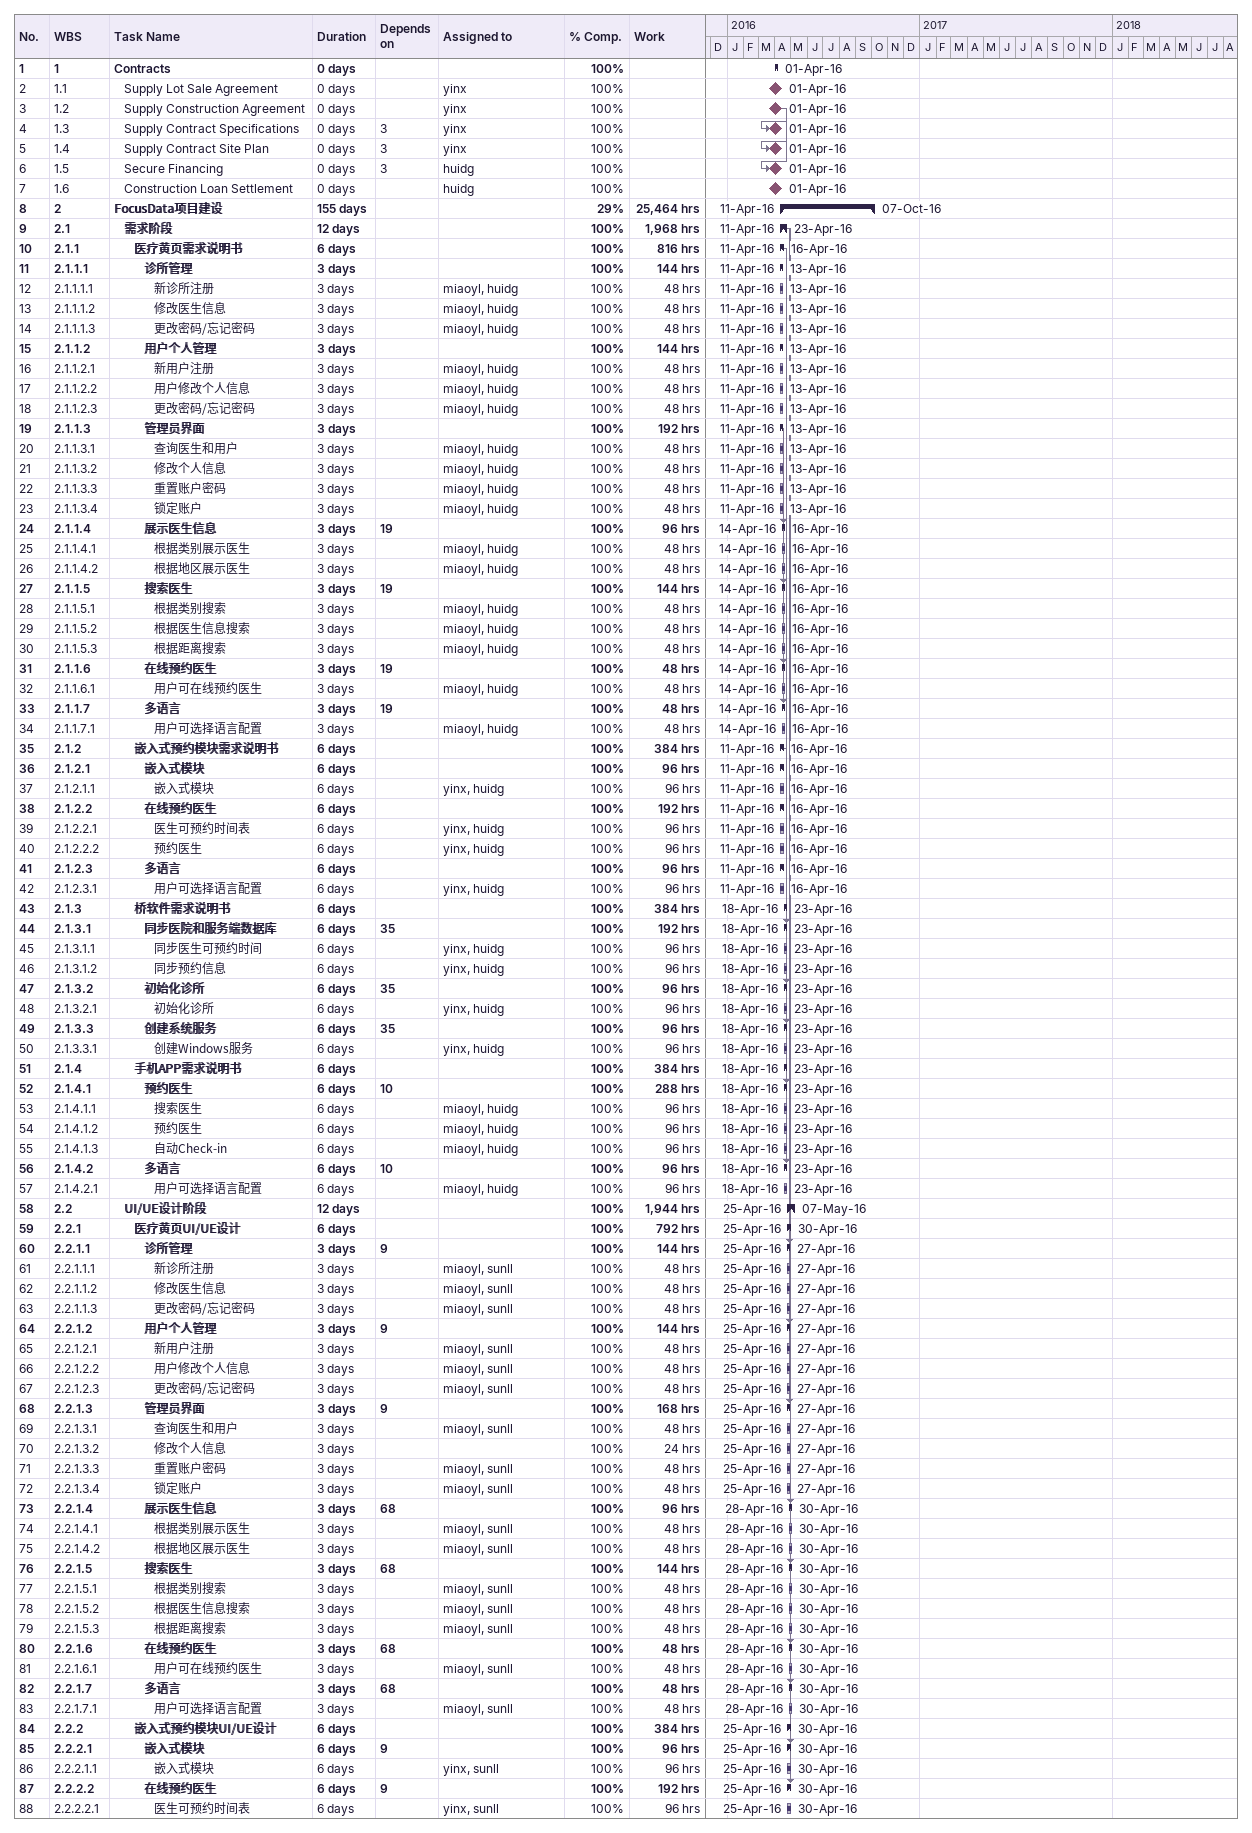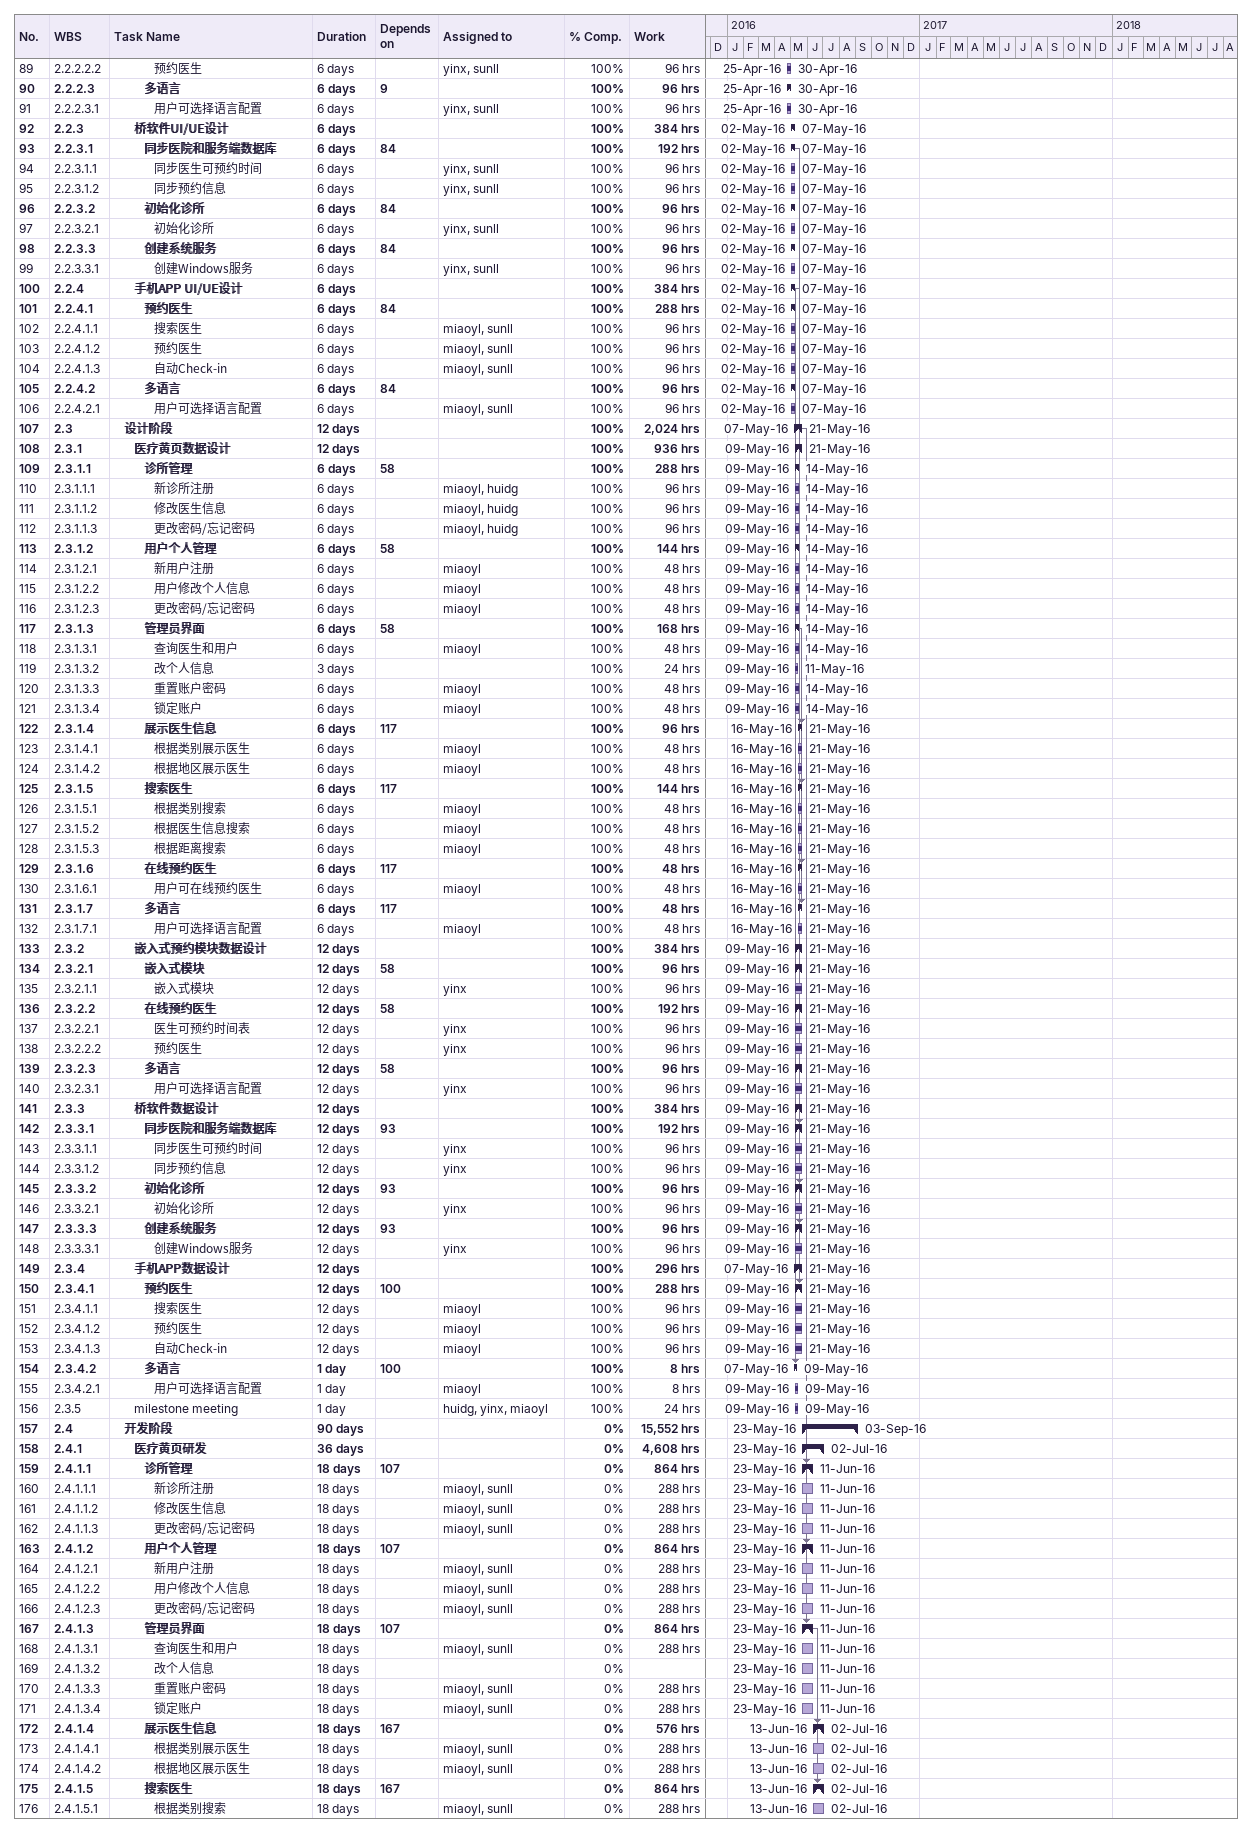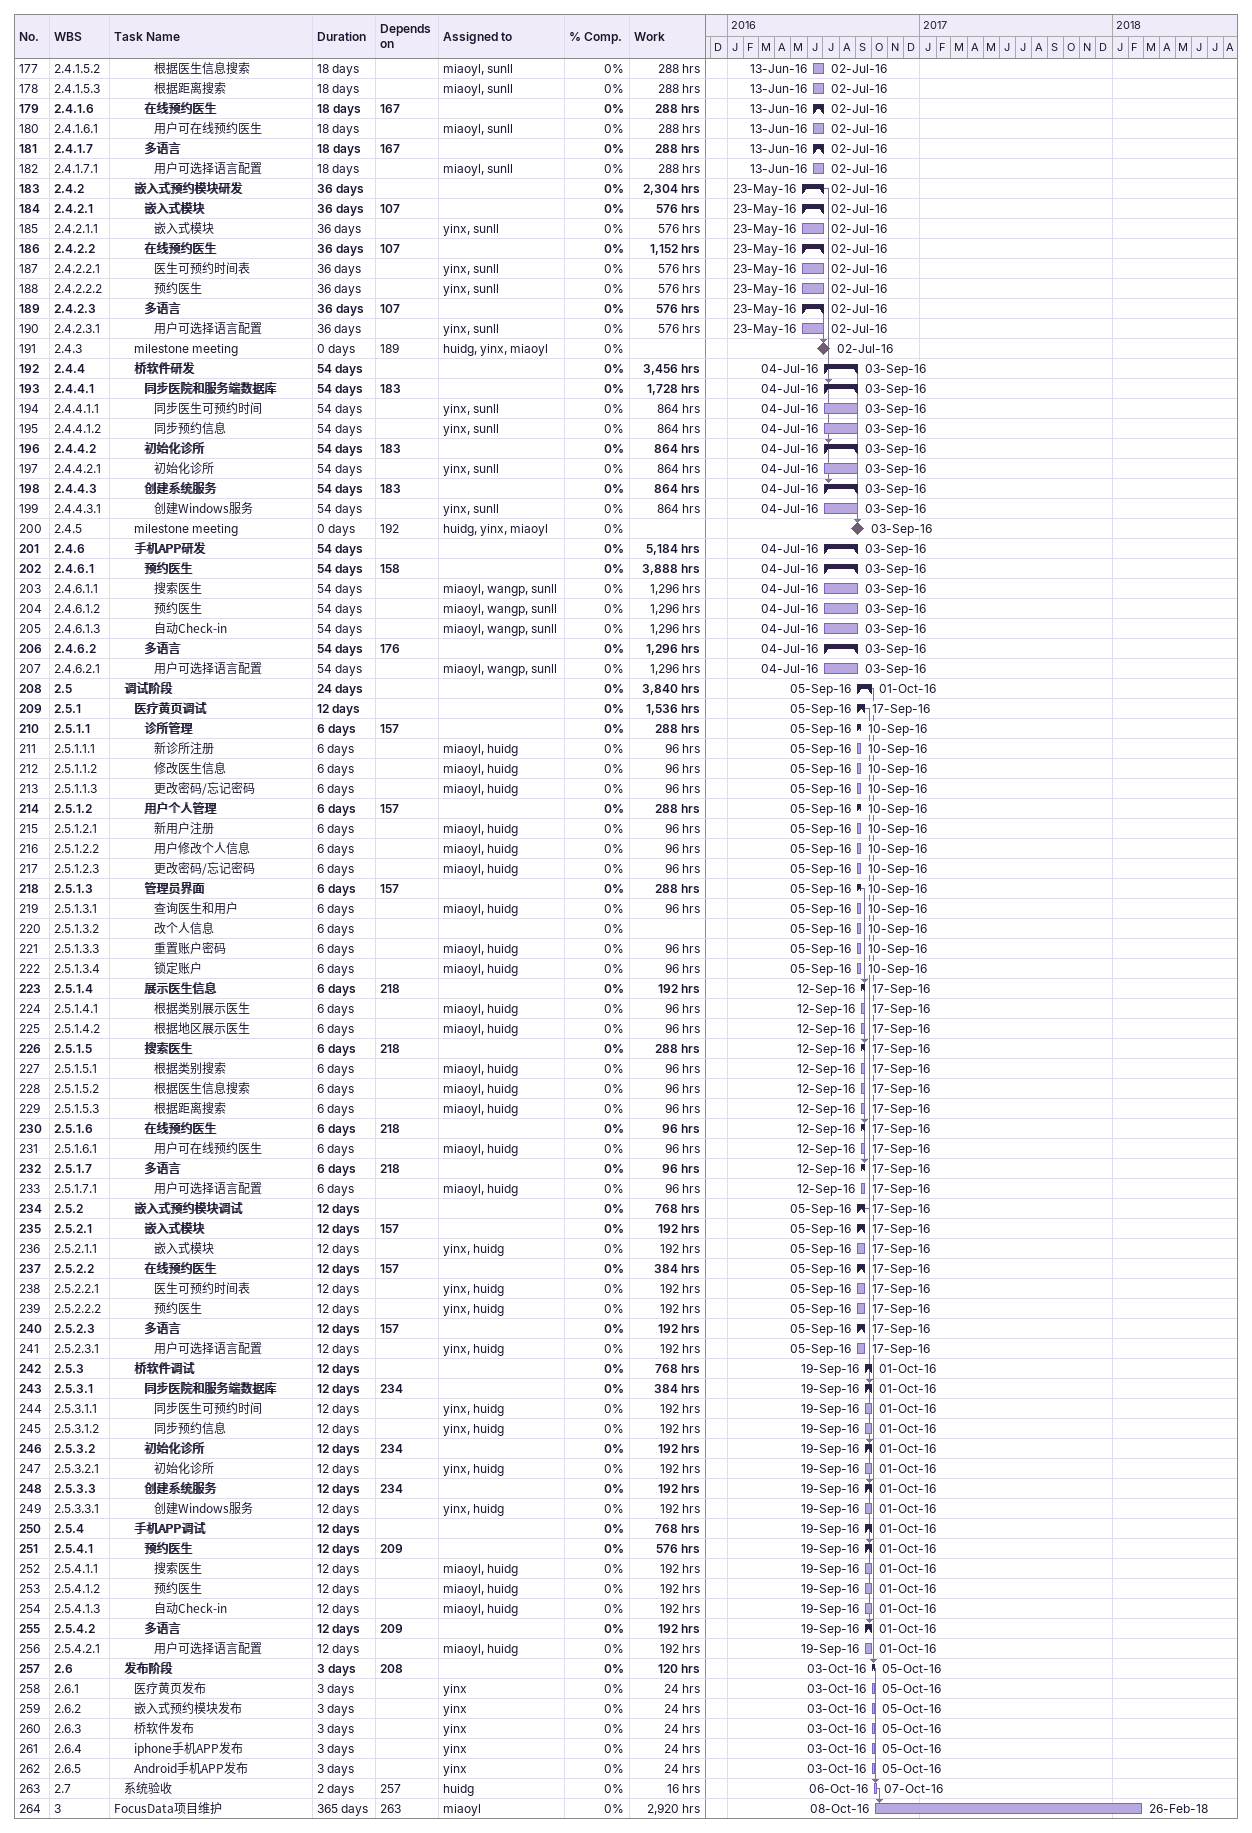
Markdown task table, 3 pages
| ID | WBS | Task | Duration | Start | Finish | Predecessors | Resources | % complete | Work (h) |
|---|---|---|---|---|---|---|---|---|---|
| 1 | 1 | **Contracts** | 0d | 2016-04-01 | 2016-04-01 |  |  | 100 |  |
| 2 | 1.1 | Supply Lot Sale Agreement | 0d | 2016-04-01 | 2016-04-01 |  | yinx | 100 |  |
| 3 | 1.2 | Supply Construction Agreement | 0d | 2016-04-01 | 2016-04-01 |  | yinx | 100 |  |
| 4 | 1.3 | Supply Contract Specifications | 0d | 2016-04-01 | 2016-04-01 | 3 | yinx | 100 |  |
| 5 | 1.4 | Supply Contract Site Plan | 0d | 2016-04-01 | 2016-04-01 | 3 | yinx | 100 |  |
| 6 | 1.5 | Secure Financing | 0d | 2016-04-01 | 2016-04-01 | 3 | huidg | 100 |  |
| 7 | 1.6 | Construction Loan Settlement | 0d | 2016-04-01 | 2016-04-01 |  | huidg | 100 |  |
| 8 | 2 | **FocusData项目建设** | 155d | 2016-04-11 | 2016-10-07 |  |  | 29 | 25464 |
| 9 | 2.1 | **需求阶段** | 12d | 2016-04-11 | 2016-04-23 |  |  | 100 | 1968 |
| 10 | 2.1.1 | **医疗黄页需求说明书** | 6d | 2016-04-11 | 2016-04-16 |  |  | 100 | 816 |
| 11 | 2.1.1.1 | **诊所管理** | 3d | 2016-04-11 | 2016-04-13 |  |  | 100 | 144 |
| 12 | 2.1.1.1.1 | 新诊所注册 | 3d | 2016-04-11 | 2016-04-13 |  | miaoyl, huidg | 100 | 48 |
| 13 | 2.1.1.1.2 | 修改医生信息 | 3d | 2016-04-11 | 2016-04-13 |  | miaoyl, huidg | 100 | 48 |
| 14 | 2.1.1.1.3 | 更改密码/忘记密码 | 3d | 2016-04-11 | 2016-04-13 |  | miaoyl, huidg | 100 | 48 |
| 15 | 2.1.1.2 | **用户个人管理** | 3d | 2016-04-11 | 2016-04-13 |  |  | 100 | 144 |
| 16 | 2.1.1.2.1 | 新用户注册 | 3d | 2016-04-11 | 2016-04-13 |  | miaoyl, huidg | 100 | 48 |
| 17 | 2.1.1.2.2 | 用户修改个人信息 | 3d | 2016-04-11 | 2016-04-13 |  | miaoyl, huidg | 100 | 48 |
| 18 | 2.1.1.2.3 | 更改密码/忘记密码 | 3d | 2016-04-11 | 2016-04-13 |  | miaoyl, huidg | 100 | 48 |
| 19 | 2.1.1.3 | **管理员界面** | 3d | 2016-04-11 | 2016-04-13 |  |  | 100 | 192 |
| 20 | 2.1.1.3.1 | 查询医生和用户 | 3d | 2016-04-11 | 2016-04-13 |  | miaoyl, huidg | 100 | 48 |
| 21 | 2.1.1.3.2 | 修改个人信息 | 3d | 2016-04-11 | 2016-04-13 |  | miaoyl, huidg | 100 | 48 |
| 22 | 2.1.1.3.3 | 重置账户密码 | 3d | 2016-04-11 | 2016-04-13 |  | miaoyl, huidg | 100 | 48 |
| 23 | 2.1.1.3.4 | 锁定账户 | 3d | 2016-04-11 | 2016-04-13 |  | miaoyl, huidg | 100 | 48 |
| 24 | 2.1.1.4 | **展示医生信息** | 3d | 2016-04-14 | 2016-04-16 | 19 |  | 100 | 96 |
| 25 | 2.1.1.4.1 | 根据类别展示医生 | 3d | 2016-04-14 | 2016-04-16 |  | miaoyl, huidg | 100 | 48 |
| 26 | 2.1.1.4.2 | 根据地区展示医生 | 3d | 2016-04-14 | 2016-04-16 |  | miaoyl, huidg | 100 | 48 |
| 27 | 2.1.1.5 | **搜索医生** | 3d | 2016-04-14 | 2016-04-16 | 19 |  | 100 | 144 |
| 28 | 2.1.1.5.1 | 根据类别搜索 | 3d | 2016-04-14 | 2016-04-16 |  | miaoyl, huidg | 100 | 48 |
| 29 | 2.1.1.5.2 | 根据医生信息搜索 | 3d | 2016-04-14 | 2016-04-16 |  | miaoyl, huidg | 100 | 48 |
| 30 | 2.1.1.5.3 | 根据距离搜索 | 3d | 2016-04-14 | 2016-04-16 |  | miaoyl, huidg | 100 | 48 |
| 31 | 2.1.1.6 | **在线预约医生** | 3d | 2016-04-14 | 2016-04-16 | 19 |  | 100 | 48 |
| 32 | 2.1.1.6.1 | 用户可在线预约医生 | 3d | 2016-04-14 | 2016-04-16 |  | miaoyl, huidg | 100 | 48 |
| 33 | 2.1.1.7 | **多语言** | 3d | 2016-04-14 | 2016-04-16 | 19 |  | 100 | 48 |
| 34 | 2.1.1.7.1 | 用户可选择语言配置 | 3d | 2016-04-14 | 2016-04-16 |  | miaoyl, huidg | 100 | 48 |
| 35 | 2.1.2 | **嵌入式预约模块需求说明书** | 6d | 2016-04-11 | 2016-04-16 |  |  | 100 | 384 |
| 36 | 2.1.2.1 | **嵌入式模块** | 6d | 2016-04-11 | 2016-04-16 |  |  | 100 | 96 |
| 37 | 2.1.2.1.1 | 嵌入式模块 | 6d | 2016-04-11 | 2016-04-16 |  | yinx, huidg | 100 | 96 |
| 38 | 2.1.2.2 | **在线预约医生** | 6d | 2016-04-11 | 2016-04-16 |  |  | 100 | 192 |
| 39 | 2.1.2.2.1 | 医生可预约时间表 | 6d | 2016-04-11 | 2016-04-16 |  | yinx, huidg | 100 | 96 |
| 40 | 2.1.2.2.2 | 预约医生 | 6d | 2016-04-11 | 2016-04-16 |  | yinx, huidg | 100 | 96 |
| 41 | 2.1.2.3 | **多语言** | 6d | 2016-04-11 | 2016-04-16 |  |  | 100 | 96 |
| 42 | 2.1.2.3.1 | 用户可选择语言配置 | 6d | 2016-04-11 | 2016-04-16 |  | yinx, huidg | 100 | 96 |
| 43 | 2.1.3 | **桥软件需求说明书** | 6d | 2016-04-18 | 2016-04-23 |  |  | 100 | 384 |
| 44 | 2.1.3.1 | **同步医院和服务端数据库** | 6d | 2016-04-18 | 2016-04-23 | 35 |  | 100 | 192 |
| 45 | 2.1.3.1.1 | 同步医生可预约时间 | 6d | 2016-04-18 | 2016-04-23 |  | yinx, huidg | 100 | 96 |
| 46 | 2.1.3.1.2 | 同步预约信息 | 6d | 2016-04-18 | 2016-04-23 |  | yinx, huidg | 100 | 96 |
| 47 | 2.1.3.2 | **初始化诊所** | 6d | 2016-04-18 | 2016-04-23 | 35 |  | 100 | 96 |
| 48 | 2.1.3.2.1 | 初始化诊所 | 6d | 2016-04-18 | 2016-04-23 |  | yinx, huidg | 100 | 96 |
| 49 | 2.1.3.3 | **创建系统服务** | 6d | 2016-04-18 | 2016-04-23 | 35 |  | 100 | 96 |
| 50 | 2.1.3.3.1 | 创建Windows服务 | 6d | 2016-04-18 | 2016-04-23 |  | yinx, huidg | 100 | 96 |
| 51 | 2.1.4 | **手机APP需求说明书** | 6d | 2016-04-18 | 2016-04-23 |  |  | 100 | 384 |
| 52 | 2.1.4.1 | **预约医生** | 6d | 2016-04-18 | 2016-04-23 | 10 |  | 100 | 288 |
| 53 | 2.1.4.1.1 | 搜索医生 | 6d | 2016-04-18 | 2016-04-23 |  | miaoyl, huidg | 100 | 96 |
| 54 | 2.1.4.1.2 | 预约医生 | 6d | 2016-04-18 | 2016-04-23 |  | miaoyl, huidg | 100 | 96 |
| 55 | 2.1.4.1.3 | 自动Check-in | 6d | 2016-04-18 | 2016-04-23 |  | miaoyl, huidg | 100 | 96 |
| 56 | 2.1.4.2 | **多语言** | 6d | 2016-04-18 | 2016-04-23 | 10 |  | 100 | 96 |
| 57 | 2.1.4.2.1 | 用户可选择语言配置 | 6d | 2016-04-18 | 2016-04-23 |  | miaoyl, huidg | 100 | 96 |
| 58 | 2.2 | **UI/UE设计阶段** | 12d | 2016-04-25 | 2016-05-07 |  |  | 100 | 1944 |
| 59 | 2.2.1 | **医疗黄页UI/UE设计** | 6d | 2016-04-25 | 2016-04-30 |  |  | 100 | 792 |
| 60 | 2.2.1.1 | **诊所管理** | 3d | 2016-04-25 | 2016-04-27 | 9 |  | 100 | 144 |
| 61 | 2.2.1.1.1 | 新诊所注册 | 3d | 2016-04-25 | 2016-04-27 |  | miaoyl, sunll | 100 | 48 |
| 62 | 2.2.1.1.2 | 修改医生信息 | 3d | 2016-04-25 | 2016-04-27 |  | miaoyl, sunll | 100 | 48 |
| 63 | 2.2.1.1.3 | 更改密码/忘记密码 | 3d | 2016-04-25 | 2016-04-27 |  | miaoyl, sunll | 100 | 48 |
| 64 | 2.2.1.2 | **用户个人管理** | 3d | 2016-04-25 | 2016-04-27 | 9 |  | 100 | 144 |
| 65 | 2.2.1.2.1 | 新用户注册 | 3d | 2016-04-25 | 2016-04-27 |  | miaoyl, sunll | 100 | 48 |
| 66 | 2.2.1.2.2 | 用户修改个人信息 | 3d | 2016-04-25 | 2016-04-27 |  | miaoyl, sunll | 100 | 48 |
| 67 | 2.2.1.2.3 | 更改密码/忘记密码 | 3d | 2016-04-25 | 2016-04-27 |  | miaoyl, sunll | 100 | 48 |
| 68 | 2.2.1.3 | **管理员界面** | 3d | 2016-04-25 | 2016-04-27 | 9 |  | 100 | 168 |
| 69 | 2.2.1.3.1 | 查询医生和用户 | 3d | 2016-04-25 | 2016-04-27 |  | miaoyl, sunll | 100 | 48 |
| 70 | 2.2.1.3.2 | 修改个人信息 | 3d | 2016-04-25 | 2016-04-27 |  |  | 100 | 24 |
| 71 | 2.2.1.3.3 | 重置账户密码 | 3d | 2016-04-25 | 2016-04-27 |  | miaoyl, sunll | 100 | 48 |
| 72 | 2.2.1.3.4 | 锁定账户 | 3d | 2016-04-25 | 2016-04-27 |  | miaoyl, sunll | 100 | 48 |
| 73 | 2.2.1.4 | **展示医生信息** | 3d | 2016-04-28 | 2016-04-30 | 68 |  | 100 | 96 |
| 74 | 2.2.1.4.1 | 根据类别展示医生 | 3d | 2016-04-28 | 2016-04-30 |  | miaoyl, sunll | 100 | 48 |
| 75 | 2.2.1.4.2 | 根据地区展示医生 | 3d | 2016-04-28 | 2016-04-30 |  | miaoyl, sunll | 100 | 48 |
| 76 | 2.2.1.5 | **搜索医生** | 3d | 2016-04-28 | 2016-04-30 | 68 |  | 100 | 144 |
| 77 | 2.2.1.5.1 | 根据类别搜索 | 3d | 2016-04-28 | 2016-04-30 |  | miaoyl, sunll | 100 | 48 |
| 78 | 2.2.1.5.2 | 根据医生信息搜索 | 3d | 2016-04-28 | 2016-04-30 |  | miaoyl, sunll | 100 | 48 |
| 79 | 2.2.1.5.3 | 根据距离搜索 | 3d | 2016-04-28 | 2016-04-30 |  | miaoyl, sunll | 100 | 48 |
| 80 | 2.2.1.6 | **在线预约医生** | 3d | 2016-04-28 | 2016-04-30 | 68 |  | 100 | 48 |
| 81 | 2.2.1.6.1 | 用户可在线预约医生 | 3d | 2016-04-28 | 2016-04-30 |  | miaoyl, sunll | 100 | 48 |
| 82 | 2.2.1.7 | **多语言** | 3d | 2016-04-28 | 2016-04-30 | 68 |  | 100 | 48 |
| 83 | 2.2.1.7.1 | 用户可选择语言配置 | 3d | 2016-04-28 | 2016-04-30 |  | miaoyl, sunll | 100 | 48 |
| 84 | 2.2.2 | **嵌入式预约模块UI/UE设计** | 6d | 2016-04-25 | 2016-04-30 |  |  | 100 | 384 |
| 85 | 2.2.2.1 | **嵌入式模块** | 6d | 2016-04-25 | 2016-04-30 | 9 |  | 100 | 96 |
| 86 | 2.2.2.1.1 | 嵌入式模块 | 6d | 2016-04-25 | 2016-04-30 |  | yinx, sunll | 100 | 96 |
| 87 | 2.2.2.2 | **在线预约医生** | 6d | 2016-04-25 | 2016-04-30 | 9 |  | 100 | 192 |
| 88 | 2.2.2.2.1 | 医生可预约时间表 | 6d | 2016-04-25 | 2016-04-30 |  | yinx, sunll | 100 | 96 |
| 89 | 2.2.2.2.2 | 预约医生 | 6d | 2016-04-25 | 2016-04-30 |  | yinx, sunll | 100 | 96 |
| 90 | 2.2.2.3 | **多语言** | 6d | 2016-04-25 | 2016-04-30 | 9 |  | 100 | 96 |
| 91 | 2.2.2.3.1 | 用户可选择语言配置 | 6d | 2016-04-25 | 2016-04-30 |  | yinx, sunll | 100 | 96 |
| 92 | 2.2.3 | **桥软件UI/UE设计** | 6d | 2016-05-02 | 2016-05-07 |  |  | 100 | 384 |
| 93 | 2.2.3.1 | **同步医院和服务端数据库** | 6d | 2016-05-02 | 2016-05-07 | 84 |  | 100 | 192 |
| 94 | 2.2.3.1.1 | 同步医生可预约时间 | 6d | 2016-05-02 | 2016-05-07 |  | yinx, sunll | 100 | 96 |
| 95 | 2.2.3.1.2 | 同步预约信息 | 6d | 2016-05-02 | 2016-05-07 |  | yinx, sunll | 100 | 96 |
| 96 | 2.2.3.2 | **初始化诊所** | 6d | 2016-05-02 | 2016-05-07 | 84 |  | 100 | 96 |
| 97 | 2.2.3.2.1 | 初始化诊所 | 6d | 2016-05-02 | 2016-05-07 |  | yinx, sunll | 100 | 96 |
| 98 | 2.2.3.3 | **创建系统服务** | 6d | 2016-05-02 | 2016-05-07 | 84 |  | 100 | 96 |
| 99 | 2.2.3.3.1 | 创建Windows服务 | 6d | 2016-05-02 | 2016-05-07 |  | yinx, sunll | 100 | 96 |
| 100 | 2.2.4 | **手机APP UI/UE设计** | 6d | 2016-05-02 | 2016-05-07 |  |  | 100 | 384 |
| 101 | 2.2.4.1 | **预约医生** | 6d | 2016-05-02 | 2016-05-07 | 84 |  | 100 | 288 |
| 102 | 2.2.4.1.1 | 搜索医生 | 6d | 2016-05-02 | 2016-05-07 |  | miaoyl, sunll | 100 | 96 |
| 103 | 2.2.4.1.2 | 预约医生 | 6d | 2016-05-02 | 2016-05-07 |  | miaoyl, sunll | 100 | 96 |
| 104 | 2.2.4.1.3 | 自动Check-in | 6d | 2016-05-02 | 2016-05-07 |  | miaoyl, sunll | 100 | 96 |
| 105 | 2.2.4.2 | **多语言** | 6d | 2016-05-02 | 2016-05-07 | 84 |  | 100 | 96 |
| 106 | 2.2.4.2.1 | 用户可选择语言配置 | 6d | 2016-05-02 | 2016-05-07 |  | miaoyl, sunll | 100 | 96 |
| 107 | 2.3 | **设计阶段** | 12d | 2016-05-07 | 2016-05-21 |  |  | 100 | 2024 |
| 108 | 2.3.1 | **医疗黄页数据设计** | 12d | 2016-05-09 | 2016-05-21 |  |  | 100 | 936 |
| 109 | 2.3.1.1 | **诊所管理** | 6d | 2016-05-09 | 2016-05-14 | 58 |  | 100 | 288 |
| 110 | 2.3.1.1.1 | 新诊所注册 | 6d | 2016-05-09 | 2016-05-14 |  | miaoyl, huidg | 100 | 96 |
| 111 | 2.3.1.1.2 | 修改医生信息 | 6d | 2016-05-09 | 2016-05-14 |  | miaoyl, huidg | 100 | 96 |
| 112 | 2.3.1.1.3 | 更改密码/忘记密码 | 6d | 2016-05-09 | 2016-05-14 |  | miaoyl, huidg | 100 | 96 |
| 113 | 2.3.1.2 | **用户个人管理** | 6d | 2016-05-09 | 2016-05-14 | 58 |  | 100 | 144 |
| 114 | 2.3.1.2.1 | 新用户注册 | 6d | 2016-05-09 | 2016-05-14 |  | miaoyl | 100 | 48 |
| 115 | 2.3.1.2.2 | 用户修改个人信息 | 6d | 2016-05-09 | 2016-05-14 |  | miaoyl | 100 | 48 |
| 116 | 2.3.1.2.3 | 更改密码/忘记密码 | 6d | 2016-05-09 | 2016-05-14 |  | miaoyl | 100 | 48 |
| 117 | 2.3.1.3 | **管理员界面** | 6d | 2016-05-09 | 2016-05-14 | 58 |  | 100 | 168 |
| 118 | 2.3.1.3.1 | 查询医生和用户 | 6d | 2016-05-09 | 2016-05-14 |  | miaoyl | 100 | 48 |
| 119 | 2.3.1.3.2 | 改个人信息 | 3d | 2016-05-09 | 2016-05-11 |  |  | 100 | 24 |
| 120 | 2.3.1.3.3 | 重置账户密码 | 6d | 2016-05-09 | 2016-05-14 |  | miaoyl | 100 | 48 |
| 121 | 2.3.1.3.4 | 锁定账户 | 6d | 2016-05-09 | 2016-05-14 |  | miaoyl | 100 | 48 |
| 122 | 2.3.1.4 | **展示医生信息** | 6d | 2016-05-16 | 2016-05-21 | 117 |  | 100 | 96 |
| 123 | 2.3.1.4.1 | 根据类别展示医生 | 6d | 2016-05-16 | 2016-05-21 |  | miaoyl | 100 | 48 |
| 124 | 2.3.1.4.2 | 根据地区展示医生 | 6d | 2016-05-16 | 2016-05-21 |  | miaoyl | 100 | 48 |
| 125 | 2.3.1.5 | **搜索医生** | 6d | 2016-05-16 | 2016-05-21 | 117 |  | 100 | 144 |
| 126 | 2.3.1.5.1 | 根据类别搜索 | 6d | 2016-05-16 | 2016-05-21 |  | miaoyl | 100 | 48 |
| 127 | 2.3.1.5.2 | 根据医生信息搜索 | 6d | 2016-05-16 | 2016-05-21 |  | miaoyl | 100 | 48 |
| 128 | 2.3.1.5.3 | 根据距离搜索 | 6d | 2016-05-16 | 2016-05-21 |  | miaoyl | 100 | 48 |
| 129 | 2.3.1.6 | **在线预约医生** | 6d | 2016-05-16 | 2016-05-21 | 117 |  | 100 | 48 |
| 130 | 2.3.1.6.1 | 用户可在线预约医生 | 6d | 2016-05-16 | 2016-05-21 |  | miaoyl | 100 | 48 |
| 131 | 2.3.1.7 | **多语言** | 6d | 2016-05-16 | 2016-05-21 | 117 |  | 100 | 48 |
| 132 | 2.3.1.7.1 | 用户可选择语言配置 | 6d | 2016-05-16 | 2016-05-21 |  | miaoyl | 100 | 48 |
| 133 | 2.3.2 | **嵌入式预约模块数据设计** | 12d | 2016-05-09 | 2016-05-21 |  |  | 100 | 384 |
| 134 | 2.3.2.1 | **嵌入式模块** | 12d | 2016-05-09 | 2016-05-21 | 58 |  | 100 | 96 |
| 135 | 2.3.2.1.1 | 嵌入式模块 | 12d | 2016-05-09 | 2016-05-21 |  | yinx | 100 | 96 |
| 136 | 2.3.2.2 | **在线预约医生** | 12d | 2016-05-09 | 2016-05-21 | 58 |  | 100 | 192 |
| 137 | 2.3.2.2.1 | 医生可预约时间表 | 12d | 2016-05-09 | 2016-05-21 |  | yinx | 100 | 96 |
| 138 | 2.3.2.2.2 | 预约医生 | 12d | 2016-05-09 | 2016-05-21 |  | yinx | 100 | 96 |
| 139 | 2.3.2.3 | **多语言** | 12d | 2016-05-09 | 2016-05-21 | 58 |  | 100 | 96 |
| 140 | 2.3.2.3.1 | 用户可选择语言配置 | 12d | 2016-05-09 | 2016-05-21 |  | yinx | 100 | 96 |
| 141 | 2.3.3 | **桥软件数据设计** | 12d | 2016-05-09 | 2016-05-21 |  |  | 100 | 384 |
| 142 | 2.3.3.1 | **同步医院和服务端数据库** | 12d | 2016-05-09 | 2016-05-21 | 93 |  | 100 | 192 |
| 143 | 2.3.3.1.1 | 同步医生可预约时间 | 12d | 2016-05-09 | 2016-05-21 |  | yinx | 100 | 96 |
| 144 | 2.3.3.1.2 | 同步预约信息 | 12d | 2016-05-09 | 2016-05-21 |  | yinx | 100 | 96 |
| 145 | 2.3.3.2 | **初始化诊所** | 12d | 2016-05-09 | 2016-05-21 | 93 |  | 100 | 96 |
| 146 | 2.3.3.2.1 | 初始化诊所 | 12d | 2016-05-09 | 2016-05-21 |  | yinx | 100 | 96 |
| 147 | 2.3.3.3 | **创建系统服务** | 12d | 2016-05-09 | 2016-05-21 | 93 |  | 100 | 96 |
| 148 | 2.3.3.3.1 | 创建Windows服务 | 12d | 2016-05-09 | 2016-05-21 |  | yinx | 100 | 96 |
| 149 | 2.3.4 | **手机APP数据设计** | 12d | 2016-05-07 | 2016-05-21 |  |  | 100 | 296 |
| 150 | 2.3.4.1 | **预约医生** | 12d | 2016-05-09 | 2016-05-21 | 100 |  | 100 | 288 |
| 151 | 2.3.4.1.1 | 搜索医生 | 12d | 2016-05-09 | 2016-05-21 |  | miaoyl | 100 | 96 |
| 152 | 2.3.4.1.2 | 预约医生 | 12d | 2016-05-09 | 2016-05-21 |  | miaoyl | 100 | 96 |
| 153 | 2.3.4.1.3 | 自动Check-in | 12d | 2016-05-09 | 2016-05-21 |  | miaoyl | 100 | 96 |
| 154 | 2.3.4.2 | **多语言** | 1d | 2016-05-07 | 2016-05-09 | 100 |  | 100 | 8 |
| 155 | 2.3.4.2.1 | 用户可选择语言配置 | 1d | 2016-05-09 | 2016-05-09 |  | miaoyl | 100 | 8 |
| 156 | 2.3.5 | milestone meeting | 1d | 2016-05-09 | 2016-05-09 |  | huidg, yinx, miaoyl | 100 | 24 |
| 157 | 2.4 | **开发阶段** | 90d | 2016-05-23 | 2016-09-03 |  |  | 0 | 15552 |
| 158 | 2.4.1 | **医疗黄页研发** | 36d | 2016-05-23 | 2016-07-02 |  |  | 0 | 4608 |
| 159 | 2.4.1.1 | **诊所管理** | 18d | 2016-05-23 | 2016-06-11 | 107 |  | 0 | 864 |
| 160 | 2.4.1.1.1 | 新诊所注册 | 18d | 2016-05-23 | 2016-06-11 |  | miaoyl, sunll | 0 | 288 |
| 161 | 2.4.1.1.2 | 修改医生信息 | 18d | 2016-05-23 | 2016-06-11 |  | miaoyl, sunll | 0 | 288 |
| 162 | 2.4.1.1.3 | 更改密码/忘记密码 | 18d | 2016-05-23 | 2016-06-11 |  | miaoyl, sunll | 0 | 288 |
| 163 | 2.4.1.2 | **用户个人管理** | 18d | 2016-05-23 | 2016-06-11 | 107 |  | 0 | 864 |
| 164 | 2.4.1.2.1 | 新用户注册 | 18d | 2016-05-23 | 2016-06-11 |  | miaoyl, sunll | 0 | 288 |
| 165 | 2.4.1.2.2 | 用户修改个人信息 | 18d | 2016-05-23 | 2016-06-11 |  | miaoyl, sunll | 0 | 288 |
| 166 | 2.4.1.2.3 | 更改密码/忘记密码 | 18d | 2016-05-23 | 2016-06-11 |  | miaoyl, sunll | 0 | 288 |
| 167 | 2.4.1.3 | **管理员界面** | 18d | 2016-05-23 | 2016-06-11 | 107 |  | 0 | 864 |
| 168 | 2.4.1.3.1 | 查询医生和用户 | 18d | 2016-05-23 | 2016-06-11 |  | miaoyl, sunll | 0 | 288 |
| 169 | 2.4.1.3.2 | 改个人信息 | 18d | 2016-05-23 | 2016-06-11 |  |  | 0 |  |
| 170 | 2.4.1.3.3 | 重置账户密码 | 18d | 2016-05-23 | 2016-06-11 |  | miaoyl, sunll | 0 | 288 |
| 171 | 2.4.1.3.4 | 锁定账户 | 18d | 2016-05-23 | 2016-06-11 |  | miaoyl, sunll | 0 | 288 |
| 172 | 2.4.1.4 | **展示医生信息** | 18d | 2016-06-13 | 2016-07-02 | 167 |  | 0 | 576 |
| 173 | 2.4.1.4.1 | 根据类别展示医生 | 18d | 2016-06-13 | 2016-07-02 |  | miaoyl, sunll | 0 | 288 |
| 174 | 2.4.1.4.2 | 根据地区展示医生 | 18d | 2016-06-13 | 2016-07-02 |  | miaoyl, sunll | 0 | 288 |
| 175 | 2.4.1.5 | **搜索医生** | 18d | 2016-06-13 | 2016-07-02 | 167 |  | 0 | 864 |
| 176 | 2.4.1.5.1 | 根据类别搜索 | 18d | 2016-06-13 | 2016-07-02 |  | miaoyl, sunll | 0 | 288 |
| 177 | 2.4.1.5.2 | 根据医生信息搜索 | 18d | 2016-06-13 | 2016-07-02 |  | miaoyl, sunll | 0 | 288 |
| 178 | 2.4.1.5.3 | 根据距离搜索 | 18d | 2016-06-13 | 2016-07-02 |  | miaoyl, sunll | 0 | 288 |
| 179 | 2.4.1.6 | **在线预约医生** | 18d | 2016-06-13 | 2016-07-02 | 167 |  | 0 | 288 |
| 180 | 2.4.1.6.1 | 用户可在线预约医生 | 18d | 2016-06-13 | 2016-07-02 |  | miaoyl, sunll | 0 | 288 |
| 181 | 2.4.1.7 | **多语言** | 18d | 2016-06-13 | 2016-07-02 | 167 |  | 0 | 288 |
| 182 | 2.4.1.7.1 | 用户可选择语言配置 | 18d | 2016-06-13 | 2016-07-02 |  | miaoyl, sunll | 0 | 288 |
| 183 | 2.4.2 | **嵌入式预约模块研发** | 36d | 2016-05-23 | 2016-07-02 |  |  | 0 | 2304 |
| 184 | 2.4.2.1 | **嵌入式模块** | 36d | 2016-05-23 | 2016-07-02 | 107 |  | 0 | 576 |
| 185 | 2.4.2.1.1 | 嵌入式模块 | 36d | 2016-05-23 | 2016-07-02 |  | yinx, sunll | 0 | 576 |
| 186 | 2.4.2.2 | **在线预约医生** | 36d | 2016-05-23 | 2016-07-02 | 107 |  | 0 | 1152 |
| 187 | 2.4.2.2.1 | 医生可预约时间表 | 36d | 2016-05-23 | 2016-07-02 |  | yinx, sunll | 0 | 576 |
| 188 | 2.4.2.2.2 | 预约医生 | 36d | 2016-05-23 | 2016-07-02 |  | yinx, sunll | 0 | 576 |
| 189 | 2.4.2.3 | **多语言** | 36d | 2016-05-23 | 2016-07-02 | 107 |  | 0 | 576 |
| 190 | 2.4.2.3.1 | 用户可选择语言配置 | 36d | 2016-05-23 | 2016-07-02 |  | yinx, sunll | 0 | 576 |
| 191 | 2.4.3 | milestone meeting | 0d | 2016-07-02 | 2016-07-02 | 189 | huidg, yinx, miaoyl | 0 |  |
| 192 | 2.4.4 | **桥软件研发** | 54d | 2016-07-04 | 2016-09-03 |  |  | 0 | 3456 |
| 193 | 2.4.4.1 | **同步医院和服务端数据库** | 54d | 2016-07-04 | 2016-09-03 | 183 |  | 0 | 1728 |
| 194 | 2.4.4.1.1 | 同步医生可预约时间 | 54d | 2016-07-04 | 2016-09-03 |  | yinx, sunll | 0 | 864 |
| 195 | 2.4.4.1.2 | 同步预约信息 | 54d | 2016-07-04 | 2016-09-03 |  | yinx, sunll | 0 | 864 |
| 196 | 2.4.4.2 | **初始化诊所** | 54d | 2016-07-04 | 2016-09-03 | 183 |  | 0 | 864 |
| 197 | 2.4.4.2.1 | 初始化诊所 | 54d | 2016-07-04 | 2016-09-03 |  | yinx, sunll | 0 | 864 |
| 198 | 2.4.4.3 | **创建系统服务** | 54d | 2016-07-04 | 2016-09-03 | 183 |  | 0 | 864 |
| 199 | 2.4.4.3.1 | 创建Windows服务 | 54d | 2016-07-04 | 2016-09-03 |  | yinx, sunll | 0 | 864 |
| 200 | 2.4.5 | milestone meeting | 0d | 2016-09-03 | 2016-09-03 | 192 | huidg, yinx, miaoyl | 0 |  |
| 201 | 2.4.6 | **手机APP研发** | 54d | 2016-07-04 | 2016-09-03 |  |  | 0 | 5184 |
| 202 | 2.4.6.1 | **预约医生** | 54d | 2016-07-04 | 2016-09-03 | 158 |  | 0 | 3888 |
| 203 | 2.4.6.1.1 | 搜索医生 | 54d | 2016-07-04 | 2016-09-03 |  | miaoyl, wangp, sunll | 0 | 1296 |
| 204 | 2.4.6.1.2 | 预约医生 | 54d | 2016-07-04 | 2016-09-03 |  | miaoyl, wangp, sunll | 0 | 1296 |
| 205 | 2.4.6.1.3 | 自动Check-in | 54d | 2016-07-04 | 2016-09-03 |  | miaoyl, wangp, sunll | 0 | 1296 |
| 206 | 2.4.6.2 | **多语言** | 54d | 2016-07-04 | 2016-09-03 | 176 |  | 0 | 1296 |
| 207 | 2.4.6.2.1 | 用户可选择语言配置 | 54d | 2016-07-04 | 2016-09-03 |  | miaoyl, wangp, sunll | 0 | 1296 |
| 208 | 2.5 | **调试阶段** | 24d | 2016-09-05 | 2016-10-01 |  |  | 0 | 3840 |
| 209 | 2.5.1 | **医疗黄页调试** | 12d | 2016-09-05 | 2016-09-17 |  |  | 0 | 1536 |
| 210 | 2.5.1.1 | **诊所管理** | 6d | 2016-09-05 | 2016-09-10 | 157 |  | 0 | 288 |
| 211 | 2.5.1.1.1 | 新诊所注册 | 6d | 2016-09-05 | 2016-09-10 |  | miaoyl, huidg | 0 | 96 |
| 212 | 2.5.1.1.2 | 修改医生信息 | 6d | 2016-09-05 | 2016-09-10 |  | miaoyl, huidg | 0 | 96 |
| 213 | 2.5.1.1.3 | 更改密码/忘记密码 | 6d | 2016-09-05 | 2016-09-10 |  | miaoyl, huidg | 0 | 96 |
| 214 | 2.5.1.2 | **用户个人管理** | 6d | 2016-09-05 | 2016-09-10 | 157 |  | 0 | 288 |
| 215 | 2.5.1.2.1 | 新用户注册 | 6d | 2016-09-05 | 2016-09-10 |  | miaoyl, huidg | 0 | 96 |
| 216 | 2.5.1.2.2 | 用户修改个人信息 | 6d | 2016-09-05 | 2016-09-10 |  | miaoyl, huidg | 0 | 96 |
| 217 | 2.5.1.2.3 | 更改密码/忘记密码 | 6d | 2016-09-05 | 2016-09-10 |  | miaoyl, huidg | 0 | 96 |
| 218 | 2.5.1.3 | **管理员界面** | 6d | 2016-09-05 | 2016-09-10 | 157 |  | 0 | 288 |
| 219 | 2.5.1.3.1 | 查询医生和用户 | 6d | 2016-09-05 | 2016-09-10 |  | miaoyl, huidg | 0 | 96 |
| 220 | 2.5.1.3.2 | 改个人信息 | 6d | 2016-09-05 | 2016-09-10 |  |  | 0 |  |
| 221 | 2.5.1.3.3 | 重置账户密码 | 6d | 2016-09-05 | 2016-09-10 |  | miaoyl, huidg | 0 | 96 |
| 222 | 2.5.1.3.4 | 锁定账户 | 6d | 2016-09-05 | 2016-09-10 |  | miaoyl, huidg | 0 | 96 |
| 223 | 2.5.1.4 | **展示医生信息** | 6d | 2016-09-12 | 2016-09-17 | 218 |  | 0 | 192 |
| 224 | 2.5.1.4.1 | 根据类别展示医生 | 6d | 2016-09-12 | 2016-09-17 |  | miaoyl, huidg | 0 | 96 |
| 225 | 2.5.1.4.2 | 根据地区展示医生 | 6d | 2016-09-12 | 2016-09-17 |  | miaoyl, huidg | 0 | 96 |
| 226 | 2.5.1.5 | **搜索医生** | 6d | 2016-09-12 | 2016-09-17 | 218 |  | 0 | 288 |
| 227 | 2.5.1.5.1 | 根据类别搜索 | 6d | 2016-09-12 | 2016-09-17 |  | miaoyl, huidg | 0 | 96 |
| 228 | 2.5.1.5.2 | 根据医生信息搜索 | 6d | 2016-09-12 | 2016-09-17 |  | miaoyl, huidg | 0 | 96 |
| 229 | 2.5.1.5.3 | 根据距离搜索 | 6d | 2016-09-12 | 2016-09-17 |  | miaoyl, huidg | 0 | 96 |
| 230 | 2.5.1.6 | **在线预约医生** | 6d | 2016-09-12 | 2016-09-17 | 218 |  | 0 | 96 |
| 231 | 2.5.1.6.1 | 用户可在线预约医生 | 6d | 2016-09-12 | 2016-09-17 |  | miaoyl, huidg | 0 | 96 |
| 232 | 2.5.1.7 | **多语言** | 6d | 2016-09-12 | 2016-09-17 | 218 |  | 0 | 96 |
| 233 | 2.5.1.7.1 | 用户可选择语言配置 | 6d | 2016-09-12 | 2016-09-17 |  | miaoyl, huidg | 0 | 96 |
| 234 | 2.5.2 | **嵌入式预约模块调试** | 12d | 2016-09-05 | 2016-09-17 |  |  | 0 | 768 |
| 235 | 2.5.2.1 | **嵌入式模块** | 12d | 2016-09-05 | 2016-09-17 | 157 |  | 0 | 192 |
| 236 | 2.5.2.1.1 | 嵌入式模块 | 12d | 2016-09-05 | 2016-09-17 |  | yinx, huidg | 0 | 192 |
| 237 | 2.5.2.2 | **在线预约医生** | 12d | 2016-09-05 | 2016-09-17 | 157 |  | 0 | 384 |
| 238 | 2.5.2.2.1 | 医生可预约时间表 | 12d | 2016-09-05 | 2016-09-17 |  | yinx, huidg | 0 | 192 |
| 239 | 2.5.2.2.2 | 预约医生 | 12d | 2016-09-05 | 2016-09-17 |  | yinx, huidg | 0 | 192 |
| 240 | 2.5.2.3 | **多语言** | 12d | 2016-09-05 | 2016-09-17 | 157 |  | 0 | 192 |
| 241 | 2.5.2.3.1 | 用户可选择语言配置 | 12d | 2016-09-05 | 2016-09-17 |  | yinx, huidg | 0 | 192 |
| 242 | 2.5.3 | **桥软件调试** | 12d | 2016-09-19 | 2016-10-01 |  |  | 0 | 768 |
| 243 | 2.5.3.1 | **同步医院和服务端数据库** | 12d | 2016-09-19 | 2016-10-01 | 234 |  | 0 | 384 |
| 244 | 2.5.3.1.1 | 同步医生可预约时间 | 12d | 2016-09-19 | 2016-10-01 |  | yinx, huidg | 0 | 192 |
| 245 | 2.5.3.1.2 | 同步预约信息 | 12d | 2016-09-19 | 2016-10-01 |  | yinx, huidg | 0 | 192 |
| 246 | 2.5.3.2 | **初始化诊所** | 12d | 2016-09-19 | 2016-10-01 | 234 |  | 0 | 192 |
| 247 | 2.5.3.2.1 | 初始化诊所 | 12d | 2016-09-19 | 2016-10-01 |  | yinx, huidg | 0 | 192 |
| 248 | 2.5.3.3 | **创建系统服务** | 12d | 2016-09-19 | 2016-10-01 | 234 |  | 0 | 192 |
| 249 | 2.5.3.3.1 | 创建Windows服务 | 12d | 2016-09-19 | 2016-10-01 |  | yinx, huidg | 0 | 192 |
| 250 | 2.5.4 | **手机APP调试** | 12d | 2016-09-19 | 2016-10-01 |  |  | 0 | 768 |
| 251 | 2.5.4.1 | **预约医生** | 12d | 2016-09-19 | 2016-10-01 | 209 |  | 0 | 576 |
| 252 | 2.5.4.1.1 | 搜索医生 | 12d | 2016-09-19 | 2016-10-01 |  | miaoyl, huidg | 0 | 192 |
| 253 | 2.5.4.1.2 | 预约医生 | 12d | 2016-09-19 | 2016-10-01 |  | miaoyl, huidg | 0 | 192 |
| 254 | 2.5.4.1.3 | 自动Check-in | 12d | 2016-09-19 | 2016-10-01 |  | miaoyl, huidg | 0 | 192 |
| 255 | 2.5.4.2 | **多语言** | 12d | 2016-09-19 | 2016-10-01 | 209 |  | 0 | 192 |
| 256 | 2.5.4.2.1 | 用户可选择语言配置 | 12d | 2016-09-19 | 2016-10-01 |  | miaoyl, huidg | 0 | 192 |
| 257 | 2.6 | **发布阶段** | 3d | 2016-10-03 | 2016-10-05 | 208 |  | 0 | 120 |
| 258 | 2.6.1 | 医疗黄页发布 | 3d | 2016-10-03 | 2016-10-05 |  | yinx | 0 | 24 |
| 259 | 2.6.2 | 嵌入式预约模块发布 | 3d | 2016-10-03 | 2016-10-05 |  | yinx | 0 | 24 |
| 260 | 2.6.3 | 桥软件发布 | 3d | 2016-10-03 | 2016-10-05 |  | yinx | 0 | 24 |
| 261 | 2.6.4 | iphone手机APP发布 | 3d | 2016-10-03 | 2016-10-05 |  | yinx | 0 | 24 |
| 262 | 2.6.5 | Android手机APP发布 | 3d | 2016-10-03 | 2016-10-05 |  | yinx | 0 | 24 |
| 263 | 2.7 | 系统验收 | 2d | 2016-10-06 | 2016-10-07 | 257 | huidg | 0 | 16 |
| 264 | 3 | FocusData项目维护 | 365d | 2016-10-08 | 2018-02-26 | 263 | miaoyl | 0 | 2920 |
